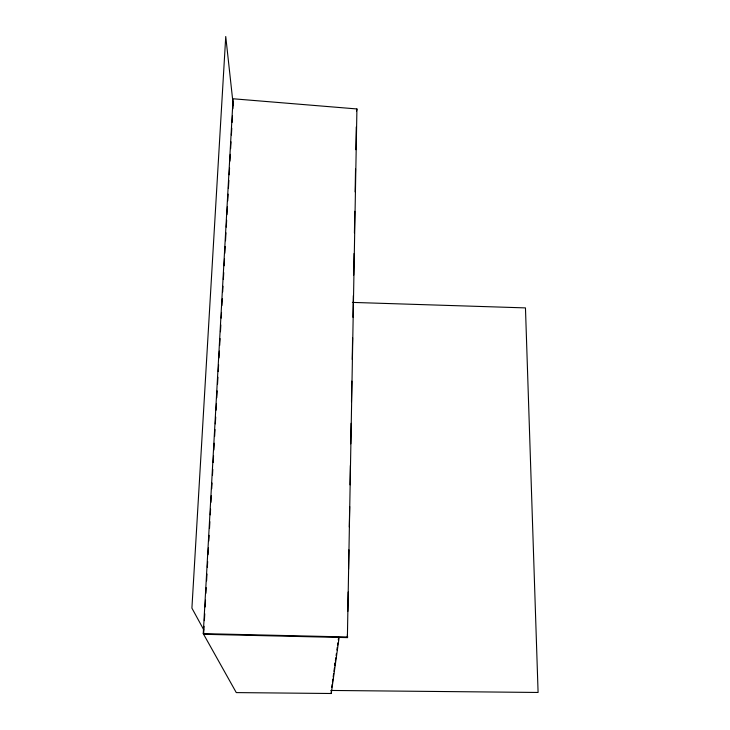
<?xml version="1.0" encoding="UTF-8"?>
<svg xmlns="http://www.w3.org/2000/svg" width="730" height="730" viewBox="0 0 730 730"><rect width="100%" height="100%" fill="white"/><g stroke="black" fill="none" stroke-linecap="round" stroke-linejoin="round"><path stroke-width="1.09" d="M204.062 626.322L203.615 634.288L347.389 637.618L347.443 634.197M347.845 611.393L348.183 592.021M348.575 569.217L348.913 549.845M349.314 527.042L349.67 506.52M350.044 484.866L350.382 465.484M350.756 443.831L351.112 423.309M351.486 401.655L351.851 381.133M352.225 359.47L352.599 337.817M352.955 317.295L353.329 295.641M353.694 275.119L354.068 253.465M354.424 232.943L354.798 211.289M355.136 191.908L355.537 169.105M355.866 149.732L356.267 126.929M347.389 637.618L356.924 108.953L233.071 98.769L203.25 633.631L236.283 692.597L331.256 693.5L339.14 637.418M331.256 693.5L331.32 690.452M334.824 663.068L334.723 665.796L335.079 663.178M204.373 620.637L204.756 613.811M205.13 606.986L205.513 600.16M205.896 593.344L206.207 587.65M206.59 580.834L206.973 574.008M207.347 567.183L207.667 561.498M208.05 554.672L208.424 547.847M208.807 541.021L209.118 535.336M209.501 528.511L209.884 521.685M210.258 514.86L210.578 509.175M210.961 502.349L211.335 495.524M211.718 488.708L212.038 483.014M212.476 475.057L212.795 469.372M213.169 462.546L213.552 455.721M213.872 450.036L214.246 443.21M214.629 436.385L215.012 429.559M215.323 423.874L215.706 417.049M216.08 410.224L216.463 403.407M216.783 397.713L217.157 390.888M217.54 384.071L217.923 377.246M218.233 371.561L218.617 364.735M219 357.91L219.374 351.084M219.694 345.399L220.068 338.574M220.451 331.748L220.834 324.923M221.208 318.098L221.528 312.413M221.911 305.587L222.285 298.771M222.668 291.945L222.988 286.26M223.362 279.435L223.745 272.609M224.119 265.784L224.502 258.958M224.822 253.273L225.196 246.448M225.515 240.763L225.962 232.797M226.273 227.112L226.656 220.287M226.975 214.602L227.413 206.645M227.733 200.951L228.107 194.134M228.426 188.44L228.873 180.483M229.183 174.798L229.567 167.973M229.95 161.147L230.324 154.322M230.643 148.637L231.018 141.812M231.401 134.986L231.784 128.161M232.094 122.476L232.478 115.65M232.861 108.834L233.244 101.926M331.739 687.386L332.168 684.302M332.451 682.249L332.871 679.165M333.172 676.975L333.665 673.407M333.948 671.363L334.422 667.968M335.38 661.006L335.827 657.748M336.119 655.631L336.43 653.386M336.895 650.019L337.269 647.327M337.579 645.074L337.89 642.82M338.291 639.909L338.665 637.19M356.541 110.969L356.924 108.953M330.909 690.452L538.092 692.46L525.463 307.896L352.389 302.402M203.25 633.631L347.799 636.989M203.843 629.953L191.908 608.136L225.743 36.5L233.29 105.531"/></g></svg>
